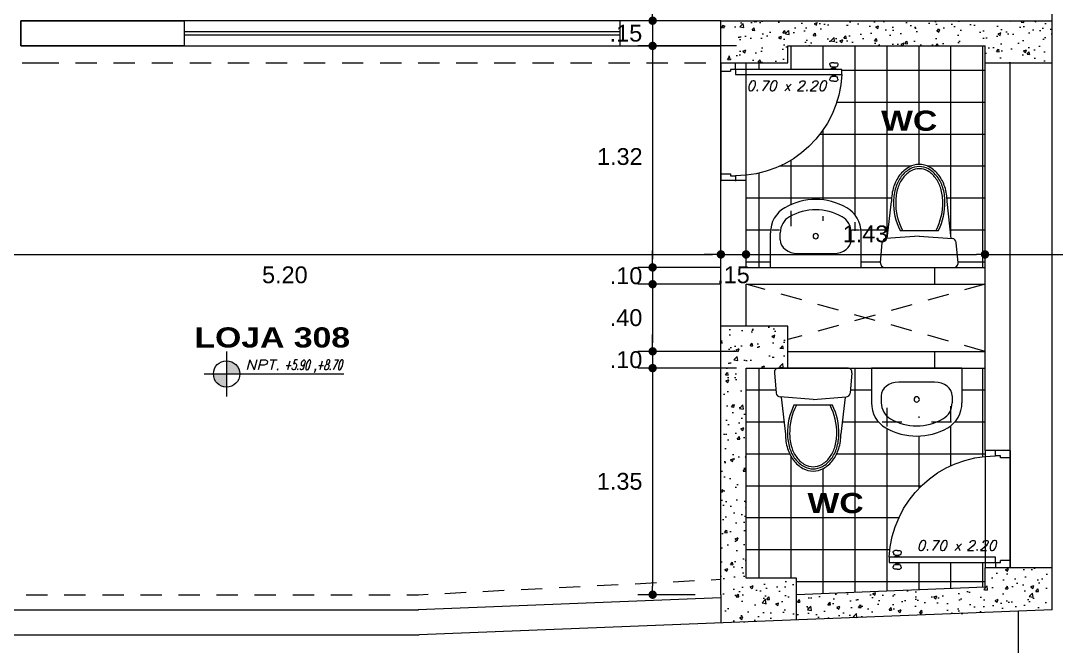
# Model space of a CAD drawing. Header units: millimetres. Extents: x 2178 to 2304, y 1220 to 1359.
# Drawn here: x 2207.2 to 2213.38, y 1232.32 to 1236.05 of the extents above; entities that cross this region are included whole.
import ezdxf
from ezdxf.enums import TextEntityAlignment as Align

# ---------------------------------------------------------------- set-up
doc = ezdxf.new("R2010")
doc.units = ezdxf.units.MM
doc.linetypes.add('CENTER', pattern=[50.800000000000004, 31.75, -6.35, 6.35, -6.35])
doc.linetypes.add('HIDDEN', pattern=[9.524999999999999, 6.35, -3.175])
doc.layers.get('0').update_dxf_attribs({"lineweight": 0})
for name, color, linetype, lineweight in [('carpinteria', 12, 'Continuous', 5), ('COTAS', 40, 'Continuous', 20), ('Ejes22', 50, 'CENTER', 9), ('Mobiliario', 52, 'Continuous', 5), ('pisos....', 8, 'Continuous', 5), ('PLUMA 1', 46, 'Continuous', 13), ('PLUMA 7', 10, 'Continuous', 0), ('PLUMA4', 160, 'Continuous', 40), ('PROY', 13, 'HIDDEN', 13), ('TEXTO', 5, 'Continuous', 18), ('TEXTOS', 42, 'Continuous', 13)]:
    doc.layers.add(name, color=color, linetype=linetype, lineweight=lineweight)
doc.styles.add('ARIAL', font='arial.ttf')
doc.styles.add('ARIAL-N', font='arialbd.ttf')
doc.styles.add('SIMPLEX', font='simplex.shx', dxfattribs={"width": 1.2, "oblique": 15})
doc.dimstyles.new('RPM 50', dxfattribs={"dimtxt": 0.1, "dimasz": 0.05, "dimexe": 0.08849999999999973, "dimexo": 0.1535, "dimgap": 0.07099999999999997, "dimtad": 2, "dimtih": 1, "dimtoh": 1, "dimzin": 4, "dimdsep": 46, "dimtxsty": 'ARIAL', "dimblk": 'DOT', "dimcen": 0.4, "dimdle": 0.25, "dimclrd": 8, "dimclre": 8, "dimclrt": 9, "dimadec": 0, "dimazin": 0, "dimtfac": 1, "dimtix": 1, "dimtmove": 0, "dimatfit": 3, "dimldrblk": 'DOT', "dimfxl": 0, "dimlwd": 0, "dimlwe": 0, "dimarcsym": 0})
pattern_1 = [(49.99999999999999, (1020.219781144359, -525.2275111259783), (0.182184668996004, -0.01593908553890309), [0.01905, -0.20955]), (355, (1020.219781144359, -525.2275111259783), (-0.03524342142496934, 0.1910568452390352), [0.01524, -0.16764058417]), (100.4514447, (1020.234963151359, -525.2288393794784), (0.1469412470903533, 0.1751177519121951), [0.01619000879999999, -0.1780902445999999]), (46.18420000000001, (1020.219781144359, -525.1767111259783), (0.2710790408921299, -0.04204232793272715), [0.028575, -0.314325]), (96.63555760999992, (1020.242371044359, -525.1802146259784), (0.237404134051503, 0.2474261245977215), [0.02428502314, -0.26713560816]), (351.1841511700001, (1020.219781144359, -525.1767111259783), (0.237404134064977, 0.2474261245855326), [0.02285996707, -0.25145973192]), (21, (1020.245181144359, -525.1894111259783), (0.1516143912691325, -0.1022651981870876), [0.01905, -0.20955]), (326.0000000000001, (1020.245181144359, -525.1894111259783), (0.06180202834764707, 0.1841879661223193), [0.01524, -0.16764]), (71.45144499999999, (1020.257815676959, -525.1979332258782), (0.2134164192787162, 0.08192276888590524), [0.0161900088, -0.1780899376]), (37.50000000000001, (1020.219781144359, -525.2275111259783), (0.003088603250591816, 0.0845550388731531), [0, -0.165608, 0, -0.17018, 0, -0.168275]), (7.499999999999999, (1020.219781144359, -525.2275111259783), (0.06681966251030574, 0.1001805748181195), [0, -0.09702799999999999, 0, -0.161798, 0, -0.06413500000000001]), (327.5, (1020.163139144359, -525.2275111259783), (0.1355905951668714, -0.005728743992673458), [0, -0.0635, 0, -0.19812, 0, -0.26289]), (317.5, (1020.137739144359, -525.2275111259783), (0.148129181386018, 0.02542649103333302), [0, -0.08255, 0, -0.131572, 0, -0.18669])]
pattern_2 = [(0, (1020.219781144359, -525.2275111259783), (0, 0.1905), []), (90, (1020.219781144359, -525.2275111259783), (-0.1905, 1.166437552015814e-17), [])]

# ---------------------------------------------------------------- blocks, each defined once
blk = doc.blocks.new('puerta de 0.80')
for p, q in [((0, 0.7578726278069325), (0, 0.8078726278070008)), ((0, 0.05787262780700075), (0, 0.8078726278070008)), ((0.1000000000000227, 0.770372627806978), (0.1000000000000227, 0.8078726278070008)), ((0, 0.7578726278069325), (0.06500000000005457, 0.7578726278069325)), ((0.06500000000005457, 0.7578726278069325), (0.06500000000005457, 0.770372627806978)), ((0.06500000000005457, 0.770372627806978), (0.1000000000000227, 0.770372627806978)), ((0.1000000000000227, 0.08037262780703713), (0.8250000000000455, 0.08037262780703713)), ((0.1000000000000227, 0.04537262780695528), (0.1000000000000227, 0.08037262780703713)), ((0.743372223558481, 0.1131570363396577), (0.7462233707656196, 0.1025164101029077)), ((0.7699992280930701, 0.1257452267906274), (0.753031481821381, 0.1257452267906274)), ((0.7820575276252839, 0.09510460055400927), (0.7558826290285197, 0.09510460055400927)), ((0.7558826290285197, 0.09510460055400927), (0.7579409285608563, 0.09510460055400927)), ((0.7820575276252839, 0.08545825626470105), (0.7558826290285197, 0.08545825626470105)), ((0.762940928560738, 0.09010460055401381), (0.762940928560738, 0.08545825626470105)), ((0.7699992280930701, 0.1257452267906274), (0.7869669743646455, 0.1257452267906274)), ((0.7770575276252885, 0.09010460055401381), (0.7770575276252885, 0.08545825626470105)), ((0.7841158271576205, 0.09510460055400927), (0.7820575276252839, 0.09510460055400927)), ((0.7966262326275455, 0.1131570363396577), (0.7937750854204069, 0.1025164101029077)), ((0.8250000000000455, 0.08037262780703713), (0.8250000000000455, 0.04537262780695528)), ((0, 0.007872627806932542), (0, 0.05787262780700075)), ((0, 0.05787262780700075), (0.06500000000005457, 0.05787262780700075)), ((0.06500000000005457, 0.04537262780695528), (0.06500000000005457, 0.05787262780700075)), ((0.1000000000000227, 0.04537262780695528), (0.06500000000005457, 0.04537262780695528)), ((0.8250000000000455, 0.04537262780695528), (0.1000000000000227, 0.04537262780695528)), ((0.1000000000000227, 0.04537262780695528), (0.1000000000000227, 0.007872627806932542)), ((0.743372223558481, 0.01258821927433473), (0.7462233707656196, 0.02322884551108473)), ((0.7699992280930701, 2.882325134123676e-08), (0.753031481821381, 2.882325134123676e-08)), ((0.7820575276252839, 0.04028699934929136), (0.7558826290285197, 0.04028699934929136)), ((0.7820575276252839, 0.03064065505998315), (0.7558826290285197, 0.03064065505998315)), ((0.7558826290285197, 0.03064065505998315), (0.7579409285608563, 0.03064065505998315)), ((0.762940928560738, 0.0356406550599786), (0.762940928560738, 0.04028699934929136)), ((0.7699992280930701, 2.882325134123676e-08), (0.7869669743646455, 2.882325134123676e-08)), ((0.8250000000000455, 0.04537262780695528), (0.7720000000000482, 0.04537262780695528)), ((0.7770575276252885, 0.0356406550599786), (0.7770575276252885, 0.04028699934929136)), ((0.7841158271576205, 0.03064065505998315), (0.7820575276252839, 0.03064065505998315)), ((0.7966262326275455, 0.01258821927433473), (0.7937750854204069, 0.02322884551108473))]:
    blk.add_line(p, q)
at = {"linetype": 'Continuous', "lineweight": 0}
for p, q in [((0.7558826290285197, 0.08545825626470105), (0.7419099796773025, 0.08037262780692345)), ((0.7820575276252839, 0.08545825626470105), (0.796030176976501, 0.08037262780692345)), ((0.7558826290285197, 0.04028699934929136), (0.7419099796773025, 0.04537262780695528)), ((0.7820575276252839, 0.04028699934929136), (0.796030176976501, 0.04537262780695528))]:
    blk.add_line(p, q, dxfattribs=at)
for centre, radius, start, end in [((0.1000000000000227, 0.04537262780695528), 0.725, 2.767078666097358, 90), ((0.753031481821381, 0.1157452267906365), 0.01, 90, 195.0000000000087), ((0.7558826290285197, 0.1051046005540002), 0.01, 195.0000000001698, 270), ((0.7579409285607426, 0.09010460055401381), 0.005, 0, 90), ((0.7820575276252839, 0.09010460055401381), 0.005, 90, 180), ((0.7841158271575068, 0.1051046005540002), 0.01, 270, 344.9999999998302), ((0.7869669743646455, 0.1157452267906365), 0.01, 344.9999999999912, 90), ((0.753031481821381, 0.01000002882324225), 0.01, 164.9999999999913, 270), ((0.7558826290285197, 0.02064065505999224), 0.01, 90, 164.9999999998302), ((0.7579409285607426, 0.0356406550599786), 0.005, 270, 0), ((0.7820575276252839, 0.0356406550599786), 0.005, 180, 270), ((0.7841158271575068, 0.02064065505999224), 0.01, 15.00000000016984, 90), ((0.7869669743646455, 0.01000002882324225), 0.01, 270, 15.00000000000872)]:
    blk.add_arc(centre, radius, start, end)
blk = doc.blocks.new('P')
at = {"style": 'SIMPLEX', "oblique": 15}
blk.add_text('x', height=0.06, dxfattribs=at).set_placement((-0.01697368369676155, 0.0255492955629677))
blk.add_attdef('L', text='', height=0.06, dxfattribs=at).set_placement((-0.057659880294743, 0.02554929556297481), align=Align.RIGHT)
blk.add_attdef('H', (0.05806964743619147, 0.02554929556297481), '', height=0.06, dxfattribs=at)
blk = doc.blocks.new('LAVATORIO')
at = {"layer": 'PLUMA 1', "linetype": 'Continuous', "lineweight": 20}
for p, q in [((-0.2999934783219942, 0.2071363636785648), (-0.2999934783219942, -0.02195454545901754)), ((-0.2999934783219942, 0.2071363636785648), (0.2999934783219942, 0.2071363636785648)), ((0.2999934783219942, 0.2071363636785648), (0.2999934783219942, -0.02195454545901754)), ((-0.1188260869807323, 0.1148181818415779), (0.1188260869807323, 0.1148181818415779)), ((-0.234782608743501, 0.02386363636850319), (-0.234782608743501, -0.02195454545901754)), ((0.234782608743501, 0.02386363636850319), (0.234782608743501, -0.02195454545901754))]:
    blk.add_line(p, q, dxfattribs=at)
blk.add_circle((0, 0), 0.01750000000356522, dxfattribs=at)
at = {"layer": 'PLUMA 1', "linetype": 'Continuous', "lineweight": 20, "extrusion": (0, 0, -1)}
for centre, major_axis, ratio, start_param, end_param in [((-0.1188260869807323, 0.02386363636850319), (0.1159565217627687, 2.11200665065676e-14), 0.7846746081733931, 3.141592653590338, 4.712388980384833), ((0.1188260869807323, 0.02386363636850319), (-0.1159565217627687, 9.952126509930016e-14), 0.7846746081733929, 1.570796326794223, 3.1415926535887), ((-0.1188521754517069, -0.02195454545901754), (2.795176774598603e-13, 0.1893818215381344), 0.9565217391304283, 3.638567482427635, 4.712388980383277), ((-0.1188521754517069, -0.02195454545901754), (-1.25662522260505e-12, 0.1212000033427651), 0.9565217391302343, 3.638567482442401, 4.712388980394607), ((0.1188521754517069, -0.02195454545901754), (1.256475748923904e-12, 0.1212000033427651), 0.9565217391302343, 1.57079632678498, 2.644617824737187), ((0.1188521754517069, -0.02195454545901754), (-2.791350386132135e-13, 0.1893818215381344), 0.9565217391304283, 1.570796326796306, 2.64461782475195), ((0, 0.2071363636785648), (-2.207522384136759e-16, 0.3818181859691521), 0.9565217391303741, 2.64461781258921, 3.638567494590378), ((0, 0.2071363636785648), (1.873049312265182e-16, 0.4500000041648561), 0.9565217391303545, 2.644617814432515, 3.638567492747071)]:
    blk.add_ellipse(centre, major_axis=major_axis, ratio=ratio, start_param=start_param, end_param=end_param, dxfattribs=at)
blk = doc.blocks.new('A$C17BD6781')
at = {"layer": 'Mobiliario', "linetype": 'Continuous'}
for p, q in [((0.0470258381902795, 0.2024778968581415), (0.07702583819028064, 0.4624778968581325)), ((0.4970258381902681, 0.2024778968581415), (0.467025838190267, 0.4624778968581325)), ((0.2720258381902738, 0.2200000207519395), (0.04046188830088226, 0.2019667219995256)), ((0.1371245447934086, 0.2600000207519599), (0.406927131587139, 0.2600000207519599)), ((0.2720258381902738, 0.2200000207519395), (0.5035897880796654, 0.2019667219995256)), ((2.658856601556181e-08, 0.03271609313324575), (0.01291432294007677, 0.1747733529997788)), ((0.5440516497919816, 0.03271609313324575), (0.5311373534404709, 0.1747733529997788)), ((0.0298768227825974, 2.075196903206233e-08), (0.5141748535979502, 2.075196903206233e-08))]:
    blk.add_line(p, q, dxfattribs=at)
for points in [[(0.467025838190267, 0.4624778968581325, 0.07568148098942781), (0.4514763274974598, 0.564619449634364, 0.08594715031423093), (0.409911660521658, 0.6457161817953931, 0.1060218382171382), (0.3436150782673906, 0.7032144903049868, 0.1264657149685374), (0.2720258381902738, 0.7216159645624032, 0.1264657149685252), (0.2004365981131571, 0.7032144903049868, 0.1060218382171112), (0.1341400158588897, 0.6457161817953931, 0.08594715031425326), (0.09257534888308783, 0.564619449634364, 0.07568148098944026), (0.07702583819028064, 0.4624778968581325, 0.07568148098943636)], [(0.4520258381902806, 0.4624778968581325, 0.0756814809893859), (0.4371558434836231, 0.5601558482174767, 0.08594715031428633), (0.3979260275471859, 0.6366970575473658, 0.1060218382171535), (0.3363817185640983, 0.6900737708649274, 0.1264657149685132), (0.2720258381902738, 0.7066159645624168, 0.1264657149686313), (0.2076699578163925, 0.6900737708648705, 0.1060218382170392), (0.1461256488333618, 0.6366970575473658, 0.08594715031415015), (0.1068958328969813, 0.5601558482175903, 0.07568148098951734), (0.092025838190267, 0.4624778968581325, 0.07568148098951734)], [(0.4370258381902659, 0.4624778968581325, 0.07568148098938046), (0.422835359469758, 0.5556922468005894, 0.08594715031429338), (0.3859403945727138, 0.6276779332993385, 0.1060218382171472), (0.3291483588608344, 0.6769330514248111, 0.1264657149685263), (0.2720258381902738, 0.6916159645624305, 0.1264657149686292), (0.2149033175196564, 0.6769330514248111, 0.1060218382170225), (0.1581112818078338, 0.6276779332993385, 0.08594715031417827), (0.1212163169108464, 0.5556922468007031, 0.07568148098950629), (0.1070258381902818, 0.4624778968581325, 0.07568148098950629)]]:
    blk.add_lwpolyline(points, format="xyb", dxfattribs=at)
for centre, radius, start, end in [((0.5137349313203856, 0.4501454030077241), 0.4218893808016409, 178.3249151335759, 206.7885795011672), ((0.5137349313203856, 0.4501454030077241), 0.4068893808016409, 178.3249151335759, 207.8601275501853), ((0.03031674506016202, 0.4501454030077241), 0.4068893808016409, 332.1398724498131, 1.675084866424104), ((0.03031674506016202, 0.4501454030077241), 0.4218893808016409, 333.2114204988328, 1.675084866424104), ((0.04279111913410816, 0.1720572806184748), 0.03, 94.45298473469602, 174.8055710922652), ((0.5012605572464395, 0.1720572806184748), 0.03, 5.194428907734862, 85.54701526530398), ((0.0298768227825974, 0.03000002075194175), 0.03, 174.8055710922652, 270), ((0.5141748535979502, 0.03000002075194175), 0.03, 270, 5.194428907734862)]:
    blk.add_arc(centre, radius, start, end, dxfattribs=at)
blk = doc.blocks.new('_DOT')
at = {"color": 0, "linetype": 'ByBlock'}
blk.add_line((-0.5, 0), (-1, 0), dxfattribs=at)
at = {"color": 0, "linetype": 'ByBlock', "const_width": 0.5}
blk.add_lwpolyline([(-0.25, 0, 1), (0.25, 0, 1)], format="xyb", close=True, dxfattribs=at)
blk = doc.blocks.new('*D547')
at = {"color": 8, "lineweight": 0}
for p, q in [((2206.177998678862, 1231.438674000262), (2206.177998678862, 1230.850174000262)), ((2211.377998678862, 1231.438674000262), (2211.377998678862, 1230.850174000262)), ((2206.227998678863, 1230.938674000262), (2211.327998678862, 1230.938674000262))]:
    blk.add_line(p, q, dxfattribs=at)
at = {"layer": 'Defpoints', "color": 0}
for p in [(2206.177998678862, 1232.607473985768), (2211.377998678862, 1232.610220628029), (2211.377998678862, 1230.938674000262)]:
    blk.add_point(p, dxfattribs=at)
at = {"color": 8, "lineweight": 0, "xscale": 0.05, "yscale": 0.05, "zscale": 0.05, "rotation": 180}
blk.add_blockref('_DOT', (2206.177998678862, 1230.938674000262), dxfattribs=at)
at = {"color": 8, "lineweight": 0, "xscale": 0.05, "yscale": 0.05, "zscale": 0.05}
blk.add_blockref('_DOT', (2211.377998678862, 1230.938674000262), dxfattribs=at)
at = {"color": 9, "insert": (2208.777998678862, 1230.816616701489), "char_height": 0.1, "attachment_point": 5, "style": 'ARIAL'}
blk.add_mtext('5.20', dxfattribs=at)
blk = doc.blocks.new('*D548')
at = {"color": 8, "lineweight": 0}
for p, q in [((2211.377998678862, 1231.438674000262), (2211.377998678862, 1230.850174000262)), ((2211.527998678863, 1231.438674000262), (2211.527998678863, 1230.850174000262)), ((2211.327998678862, 1230.938674000262), (2211.277998678862, 1230.938674000262)), ((2211.377998678862, 1230.938674000262), (2211.527998678863, 1230.938674000262)), ((2211.577998678863, 1230.938674000262), (2211.627998678863, 1230.938674000262))]:
    blk.add_line(p, q, dxfattribs=at)
at = {"layer": 'Defpoints', "color": 0}
for p in [(2211.527998678863, 1232.727959714548), (2211.377998678862, 1232.610220628029), (2211.527998678863, 1230.938674000262)]:
    blk.add_point(p, dxfattribs=at)
at = {"color": 8, "lineweight": 0, "xscale": 0.05, "yscale": 0.05, "zscale": 0.05}
blk.add_blockref('_DOT', (2211.377998678862, 1230.938674000262), dxfattribs=at)
at = {"color": 8, "lineweight": 0, "xscale": 0.05, "yscale": 0.05, "zscale": 0.05, "rotation": 180}
blk.add_blockref('_DOT', (2211.527998678863, 1230.938674000262), dxfattribs=at)
at = {"color": 9, "insert": (2211.452998678863, 1230.816616701489), "char_height": 0.1, "attachment_point": 5, "style": 'ARIAL'}
blk.add_mtext('.15', dxfattribs=at)
blk = doc.blocks.new('*D549')
at = {"color": 8, "lineweight": 0}
for p, q in [((2211.527998678863, 1231.438674000262), (2211.527998678863, 1230.850174000262)), ((2212.952998678863, 1231.438674000262), (2212.952998678863, 1230.850174000262)), ((2211.577998678863, 1230.938674000262), (2212.902998678862, 1230.938674000262))]:
    blk.add_line(p, q, dxfattribs=at)
at = {"layer": 'Defpoints', "color": 0}
for p in [(2212.952998678863, 1232.788475587563), (2211.527998678863, 1232.727959714548), (2212.952998678863, 1230.938674000262)]:
    blk.add_point(p, dxfattribs=at)
at = {"color": 8, "lineweight": 0, "xscale": 0.05, "yscale": 0.05, "zscale": 0.05, "rotation": 180}
blk.add_blockref('_DOT', (2211.527998678863, 1230.938674000262), dxfattribs=at)
at = {"color": 8, "lineweight": 0, "xscale": 0.05, "yscale": 0.05, "zscale": 0.05}
blk.add_blockref('_DOT', (2212.952998678863, 1230.938674000262), dxfattribs=at)
at = {"color": 9, "insert": (2212.240498678862, 1230.816582595078), "char_height": 0.1, "attachment_point": 5, "style": 'ARIAL'}
blk.add_mtext('1.43', dxfattribs=at)
blk = doc.blocks.new('*D550')
at = {"color": 8, "lineweight": 0}
for p, q in [((2212.952998678863, 1231.438674000262), (2212.952998678863, 1230.850174000262)), ((2213.352998678862, 1231.438674000262), (2213.352998678862, 1230.850174000262)), ((2213.002998678863, 1230.938674000262), (2213.302998678862, 1230.938674000262))]:
    blk.add_line(p, q, dxfattribs=at)
at = {"layer": 'Defpoints', "color": 0}
for p in [(2212.952998678863, 1232.788475587563), (2213.352998678862, 1232.788475587563), (2213.352998678862, 1230.938674000262)]:
    blk.add_point(p, dxfattribs=at)
at = {"color": 8, "lineweight": 0, "xscale": 0.05, "yscale": 0.05, "zscale": 0.05, "rotation": 180}
blk.add_blockref('_DOT', (2212.952998678863, 1230.938674000262), dxfattribs=at)
at = {"color": 8, "lineweight": 0, "xscale": 0.05, "yscale": 0.05, "zscale": 0.05}
blk.add_blockref('_DOT', (2213.352998678862, 1230.938674000262), dxfattribs=at)
at = {"color": 9, "insert": (2213.152998678862, 1230.816616701489), "char_height": 0.1, "attachment_point": 5, "style": 'ARIAL'}
blk.add_mtext('.40', dxfattribs=at)
blk = doc.blocks.new('*D551')
at = {"color": 8, "lineweight": 0}
for p, q in [((2213.402998678862, 1231.438674000262), (2213.402998678862, 1230.850174000262)), ((2213.802998678862, 1231.438674000262), (2213.802998678862, 1230.850174000262)), ((2213.452998678862, 1230.938674000262), (2213.752998678861, 1230.938674000262))]:
    blk.add_line(p, q, dxfattribs=at)
at = {"layer": 'Defpoints', "color": 0}
for p in [(2213.402998678862, 1232.788475587563), (2213.802998678862, 1232.788475587563), (2213.802998678862, 1230.938674000262)]:
    blk.add_point(p, dxfattribs=at)
at = {"color": 8, "lineweight": 0, "xscale": 0.05, "yscale": 0.05, "zscale": 0.05, "rotation": 180}
blk.add_blockref('_DOT', (2213.402998678862, 1230.938674000262), dxfattribs=at)
at = {"color": 8, "lineweight": 0, "xscale": 0.05, "yscale": 0.05, "zscale": 0.05}
blk.add_blockref('_DOT', (2213.802998678862, 1230.938674000262), dxfattribs=at)
at = {"color": 9, "insert": (2213.602998678862, 1230.816616701489), "char_height": 0.1, "attachment_point": 5, "style": 'ARIAL'}
blk.add_mtext('.40', dxfattribs=at)
blk = doc.blocks.new('*D643')
at = {"color": 8, "lineweight": 0}
for p, q in [((2206.177998678862, 1234.656174000262), (2206.177998678862, 1234.744674000262)), ((2211.377998678862, 1234.656174000262), (2211.377998678862, 1234.744674000262)), ((2206.227998678863, 1234.656174000262), (2211.327998678862, 1234.656174000262))]:
    blk.add_line(p, q, dxfattribs=at)
at = {"layer": 'Defpoints', "color": 0}
for p in [(2206.177998678862, 1234.656174000262), (2211.377998678862, 1234.656174000262), (2211.377998678862, 1234.656174000262)]:
    blk.add_point(p, dxfattribs=at)
at = {"color": 8, "lineweight": 0, "xscale": 0.05, "yscale": 0.05, "zscale": 0.05, "rotation": 180}
blk.add_blockref('_DOT', (2206.177998678862, 1234.656174000262), dxfattribs=at)
at = {"color": 8, "lineweight": 0, "xscale": 0.05, "yscale": 0.05, "zscale": 0.05}
blk.add_blockref('_DOT', (2211.377998678862, 1234.656174000262), dxfattribs=at)
at = {"color": 9, "insert": (2208.777998678862, 1234.53411670149), "char_height": 0.1, "attachment_point": 5, "style": 'ARIAL'}
blk.add_mtext('5.20', dxfattribs=at)
blk = doc.blocks.new('*D644')
at = {"color": 8, "lineweight": 0}
for p, q in [((2211.377998678862, 1234.656174000262), (2211.377998678862, 1234.744674000262)), ((2211.527998678863, 1234.656174000262), (2211.527998678863, 1234.744674000262)), ((2211.327998678862, 1234.656174000262), (2211.277998678862, 1234.656174000262)), ((2211.377998678862, 1234.656174000262), (2211.527998678863, 1234.656174000262)), ((2211.577998678863, 1234.656174000262), (2211.627998678863, 1234.656174000262))]:
    blk.add_line(p, q, dxfattribs=at)
at = {"layer": 'Defpoints', "color": 0}
for p in [(2211.377998678862, 1234.656174000262), (2211.527998678863, 1234.656174000262), (2211.527998678863, 1234.578674000262)]:
    blk.add_point(p, dxfattribs=at)
at = {"color": 8, "lineweight": 0, "xscale": 0.05, "yscale": 0.05, "zscale": 0.05}
blk.add_blockref('_DOT', (2211.377998678862, 1234.656174000262), dxfattribs=at)
at = {"color": 8, "lineweight": 0, "xscale": 0.05, "yscale": 0.05, "zscale": 0.05, "rotation": 180}
blk.add_blockref('_DOT', (2211.527998678863, 1234.656174000262), dxfattribs=at)
at = {"color": 9, "insert": (2211.452998678863, 1234.53411670149), "char_height": 0.1, "attachment_point": 5, "style": 'ARIAL'}
blk.add_mtext('.15', dxfattribs=at)
blk = doc.blocks.new('*D645')
at = {"color": 8, "lineweight": 0}
for p, q in [((2211.527998678863, 1234.656174000262), (2211.527998678863, 1234.744674000262)), ((2212.952998678863, 1234.656174000262), (2212.952998678863, 1234.744674000262)), ((2211.577998678863, 1234.656174000262), (2212.902998678862, 1234.656174000262))]:
    blk.add_line(p, q, dxfattribs=at)
at = {"layer": 'Defpoints', "color": 0}
for p in [(2212.952998678863, 1234.656174000262), (2211.527998678863, 1234.578674000262), (2212.952998678863, 1234.578674000262)]:
    blk.add_point(p, dxfattribs=at)
at = {"color": 8, "lineweight": 0, "xscale": 0.05, "yscale": 0.05, "zscale": 0.05, "rotation": 180}
blk.add_blockref('_DOT', (2211.527998678863, 1234.656174000262), dxfattribs=at)
at = {"color": 8, "lineweight": 0, "xscale": 0.05, "yscale": 0.05, "zscale": 0.05}
blk.add_blockref('_DOT', (2212.952998678863, 1234.656174000262), dxfattribs=at)
at = {"color": 9, "insert": (2212.240498678862, 1234.778265405446), "char_height": 0.1, "attachment_point": 5, "style": 'ARIAL'}
blk.add_mtext('1.43', dxfattribs=at)
blk = doc.blocks.new('*D646')
at = {"color": 8, "lineweight": 0}
for p, q in [((2212.952998678863, 1234.656174000262), (2212.952998678863, 1234.744674000262)), ((2218.527998678862, 1234.656174000262), (2218.527998678862, 1234.744674000262)), ((2213.002998678863, 1234.656174000262), (2218.477998678862, 1234.656174000262))]:
    blk.add_line(p, q, dxfattribs=at)
at = {"layer": 'Defpoints', "color": 0}
for p in [(2218.527998678862, 1234.656174000262), (2212.952998678863, 1234.578674000262), (2218.527998678862, 1234.578674000262)]:
    blk.add_point(p, dxfattribs=at)
at = {"color": 8, "lineweight": 0, "xscale": 0.05, "yscale": 0.05, "zscale": 0.05, "rotation": 180}
blk.add_blockref('_DOT', (2212.952998678863, 1234.656174000262), dxfattribs=at)
at = {"color": 8, "lineweight": 0, "xscale": 0.05, "yscale": 0.05, "zscale": 0.05}
blk.add_blockref('_DOT', (2218.527998678862, 1234.656174000262), dxfattribs=at)
at = {"color": 9, "insert": (2215.740498678862, 1234.778231299034), "char_height": 0.1, "attachment_point": 5, "style": 'ARIAL'}
blk.add_mtext('5.58', dxfattribs=at)
blk = doc.blocks.new('*D648')
at = {"color": 8, "lineweight": 0}
for p, q in [((2210.970999178634, 1236.098674000261), (2210.970999178634, 1236.148674000261)), ((2211.224498678863, 1236.048674000261), (2210.882499178634, 1236.048674000261)), ((2210.970999178634, 1236.048674000261), (2210.970999178634, 1235.898674000261)), ((2211.470999178634, 1235.898674000261), (2210.882499178634, 1235.898674000261)), ((2210.970999178634, 1235.848674000261), (2210.970999178634, 1235.798674000261))]:
    blk.add_line(p, q, dxfattribs=at)
at = {"layer": 'Defpoints', "color": 0}
for p in [(2211.377998678863, 1236.048674000261), (2210.970999178634, 1235.898674000261), (2211.777998678864, 1235.898674000261)]:
    blk.add_point(p, dxfattribs=at)
at = {"color": 8, "lineweight": 0, "xscale": 0.05, "yscale": 0.05, "zscale": 0.05}
for p, rotation in [((2210.970999178634, 1236.048674000261), 270), ((2210.970999178634, 1235.898674000261), 90)]:
    blk.add_blockref('_DOT', p, dxfattribs=dict(at, rotation=rotation))
at = {"color": 9, "insert": (2210.812038742072, 1235.97367400026), "char_height": 0.1, "attachment_point": 5, "style": 'ARIAL'}
blk.add_mtext('.15', dxfattribs=at)
blk = doc.blocks.new('*D649')
at = {"color": 8, "lineweight": 0}
for p, q in [((2211.470999178634, 1235.898674000261), (2210.882499178634, 1235.898674000261)), ((2210.970999178634, 1235.848674000261), (2210.970999178634, 1234.628674000262)), ((2211.374498678864, 1234.578674000262), (2210.882499178634, 1234.578674000262))]:
    blk.add_line(p, q, dxfattribs=at)
at = {"layer": 'Defpoints', "color": 0}
for p in [(2211.777998678864, 1235.898674000261), (2210.970999178634, 1234.578674000262), (2211.527998678864, 1234.578674000262)]:
    blk.add_point(p, dxfattribs=at)
at = {"color": 8, "lineweight": 0, "xscale": 0.05, "yscale": 0.05, "zscale": 0.05}
for p, rotation in [((2210.970999178634, 1235.898674000261), 90), ((2210.970999178634, 1234.578674000262), 270)]:
    blk.add_blockref('_DOT', p, dxfattribs=dict(at, rotation=rotation))
at = {"color": 9, "insert": (2210.775340242754, 1235.238674000261), "char_height": 0.1, "attachment_point": 5, "style": 'ARIAL'}
blk.add_mtext('1.32', dxfattribs=at)
blk = doc.blocks.new('*D650')
at = {"color": 8, "lineweight": 0}
for p, q in [((2210.970999178634, 1234.628674000262), (2210.970999178634, 1234.678674000262)), ((2211.374498678864, 1234.578674000262), (2210.882499178634, 1234.578674000262)), ((2210.970999178634, 1234.578674000262), (2210.970999178634, 1234.478674000262)), ((2211.374498678864, 1234.478674000262), (2210.882499178634, 1234.478674000262)), ((2210.970999178634, 1234.428674000262), (2210.970999178634, 1234.378674000262))]:
    blk.add_line(p, q, dxfattribs=at)
at = {"layer": 'Defpoints', "color": 0}
for p in [(2211.527998678864, 1234.578674000262), (2210.970999178634, 1234.478674000262), (2211.527998678864, 1234.478674000262)]:
    blk.add_point(p, dxfattribs=at)
at = {"color": 8, "lineweight": 0, "xscale": 0.05, "yscale": 0.05, "zscale": 0.05}
for p, rotation in [((2210.970999178634, 1234.578674000262), 270), ((2210.970999178634, 1234.478674000262), 90)]:
    blk.add_blockref('_DOT', p, dxfattribs=dict(at, rotation=rotation))
at = {"color": 9, "insert": (2210.812584444664, 1234.528674000261), "char_height": 0.1, "attachment_point": 5, "style": 'ARIAL'}
blk.add_mtext('.10', dxfattribs=at)
blk = doc.blocks.new('*D651')
at = {"color": 8, "lineweight": 0}
for p, q in [((2211.374498678864, 1234.478674000262), (2210.882499178634, 1234.478674000262)), ((2210.970999178634, 1234.428674000262), (2210.970999178634, 1234.128674000262)), ((2211.470999178634, 1234.078674000262), (2210.882499178634, 1234.078674000262))]:
    blk.add_line(p, q, dxfattribs=at)
at = {"layer": 'Defpoints', "color": 0}
for p in [(2211.527998678864, 1234.478674000262), (2210.970999178634, 1234.078674000262), (2211.777998678864, 1234.078674000262)]:
    blk.add_point(p, dxfattribs=at)
at = {"color": 8, "lineweight": 0, "xscale": 0.05, "yscale": 0.05, "zscale": 0.05}
for p, rotation in [((2210.970999178634, 1234.478674000262), 90), ((2210.970999178634, 1234.078674000262), 270)]:
    blk.add_blockref('_DOT', p, dxfattribs=dict(at, rotation=rotation))
at = {"color": 9, "insert": (2210.812584444664, 1234.278674000261), "char_height": 0.1, "attachment_point": 5, "style": 'ARIAL'}
blk.add_mtext('.40', dxfattribs=at)
blk = doc.blocks.new('*D652')
at = {"color": 8, "lineweight": 0}
for p, q in [((2210.970999178634, 1234.128674000262), (2210.970999178634, 1234.178674000262)), ((2211.470999178634, 1234.078674000262), (2210.882499178634, 1234.078674000262)), ((2210.970999178634, 1234.078674000262), (2210.970999178634, 1233.978674000262)), ((2211.470999178634, 1233.978674000262), (2210.882499178634, 1233.978674000262)), ((2210.970999178634, 1233.928674000262), (2210.970999178634, 1233.878674000262))]:
    blk.add_line(p, q, dxfattribs=at)
at = {"layer": 'Defpoints', "color": 0}
for p in [(2211.777998678864, 1234.078674000262), (2210.970999178634, 1233.978674000262), (2211.777998678864, 1233.978674000262)]:
    blk.add_point(p, dxfattribs=at)
at = {"color": 8, "lineweight": 0, "xscale": 0.05, "yscale": 0.05, "zscale": 0.05}
for p, rotation in [((2210.970999178634, 1234.078674000262), 270), ((2210.970999178634, 1233.978674000262), 90)]:
    blk.add_blockref('_DOT', p, dxfattribs=dict(at, rotation=rotation))
at = {"color": 9, "insert": (2210.812584444664, 1234.028674000261), "char_height": 0.1, "attachment_point": 5, "style": 'ARIAL'}
blk.add_mtext('.10', dxfattribs=at)
blk = doc.blocks.new('*D653')
at = {"color": 8, "lineweight": 0}
for p, q in [((2211.470999178634, 1233.978674000262), (2210.882499178634, 1233.978674000262)), ((2210.970999178634, 1233.928674000262), (2210.970999178634, 1232.678674000262)), ((2211.224498678863, 1232.628674000262), (2210.882499178634, 1232.628674000262))]:
    blk.add_line(p, q, dxfattribs=at)
at = {"layer": 'Defpoints', "color": 0}
for p in [(2211.777998678864, 1233.978674000262), (2210.970999178634, 1232.628674000262), (2211.377998678863, 1232.628674000262)]:
    blk.add_point(p, dxfattribs=at)
at = {"color": 8, "lineweight": 0, "xscale": 0.05, "yscale": 0.05, "zscale": 0.05}
for p, rotation in [((2210.970999178634, 1233.978674000262), 90), ((2210.970999178634, 1232.628674000262), 270)]:
    blk.add_blockref('_DOT', p, dxfattribs=dict(at, rotation=rotation))
at = {"color": 9, "insert": (2210.774453476042, 1233.303674000261), "char_height": 0.1, "attachment_point": 5, "style": 'ARIAL'}
blk.add_mtext('1.35', dxfattribs=at)
blk = doc.blocks.new('N')
at = {"linetype": 'Continuous'}
h = blk.add_hatch(color=256, dxfattribs=at)
h.paths.add_polyline_path([(0, 0.1000000000000085), (0, 0), (0.1000000000000014, 0, 0.4142135623730981)])
h.paths.add_polyline_path([(-0.1000000000000014, 0, 0.4142135623730981), (0, -0.1000000000000085), (0, 0)])
for points in [[(0, 0.1700000000000017), (0, -0.1700000000000017)], [(-0.1700000000000017, 0), (0.8870854846603891, 0)]]:
    blk.add_lwpolyline(points)
blk.add_circle((0, 0), 0.1)
at = {"color": 64, "style": 'SIMPLEX', "oblique": 15, "width": 1.2}
blk.add_text('NPT.', height=0.075, dxfattribs=at).set_placement((0.1397908554024241, 0.03140925992012455))
at = {"color": 64, "style": 'SIMPLEX', "oblique": 15, "width": 1.062312430358449}
blk.add_attdef('NIV', text='', height=0.075, dxfattribs=at).set_placement((0.434891932751043, 0.03140925992012455), (0.8749927967566862, 0.03140925992012455), align=Align.FIT)

msp = doc.modelspace()

# ---------------------------------------------------------------- hatches: boundary and pattern name
h = msp.add_hatch()
h.set_pattern_fill('AR-CONC', color=256, scale=0.001)
h.set_pattern_definition(pattern_1)
h.paths.add_polyline_path([(2211.377998678862, 1236.04867400026), (2211.377998678862, 1235.79867400026), (2211.777998678863, 1235.79867400026), (2211.777998678863, 1235.89867400026), (2212.952998678863, 1235.89867400026), (2212.952998678863, 1235.79867400026), (2213.352998678863, 1235.79867400026), (2213.352998678863, 1236.04867400026)])
h = msp.add_hatch()
h.set_pattern_fill('AR-CONC', color=256, scale=0.001)
h.set_pattern_definition(pattern_1)
h.paths.add_polyline_path([(2211.527998678863, 1233.978674000262), (2211.777998678863, 1233.978674000262), (2211.777998678863, 1234.228674000262), (2211.377998678862, 1234.228674000262), (2211.377998678862, 1232.628674000262), (2211.377998678862, 1232.46010257169), (2211.827998678863, 1232.477959714548), (2211.827998678863, 1232.727959714548), (2211.527998678863, 1232.727959714548)])
h = msp.add_hatch()
h.set_pattern_fill('AR-CONC', color=256, scale=0.001)
h.set_pattern_definition(pattern_1)
h.paths.add_polyline_path([(2212.952998678863, 1232.788475587563), (2212.952998678863, 1232.672720628029), (2211.827998678863, 1232.628077770886), (2211.827998678863, 1232.477959714548), (2213.352998678862, 1232.538475587563), (2213.352998678862, 1232.788475587563)])
at = {"layer": 'pisos....'}
h = msp.add_hatch(dxfattribs=at)
h.set_pattern_fill('NET', color=256, scale=0.06)
h.set_pattern_definition(pattern_2)
edge = h.paths.add_edge_path()
edge.add_arc((2212.560831102016, 1235.065859605485), 0.1261879470160389, 61.16924531795547, 89.99999999989672, ccw=False)
edge.add_arc((2212.535909327004, 1235.020584647954), 0.1778688588609802, 36.96126387970901, 61.169245317998275, ccw=False)
edge.add_arc((2212.49667258105, 1234.991059207986), 0.2269735820391569, 17.311915715306895, 36.96126387969781, ccw=False)
edge.add_arc((2212.434820105396, 1234.971780194952), 0.2917609966197344, 0, 17.311915715316673, ccw=False)
edge.add_line((2212.726581102016, 1234.971780194952), (2212.752081102016, 1234.750780194952))
edge.add_line((2212.752081102016, 1234.750780194952), (2212.757660459422, 1234.750345696322))
edge.add_arc((2212.755680613213, 1234.724922671148), 0.0255000000000944, 5.1944289075498205, 85.54701526512991, ccw=False)
edge.add_line((2212.781075889979, 1234.727231332672), (2212.792053041877, 1234.606482661786))
edge.add_arc((2212.766657765113, 1234.604174000262), 0.02549999999999673, -90, 5.1944289075498205, ccw=False)
edge.add_line((2212.766657765113, 1234.578674000262), (2212.952998678863, 1234.578674000262))
edge.add_line((2212.952998678863, 1234.578674000262), (2212.952998678863, 1235.79867400026))
edge.add_line((2212.952998678863, 1235.79867400026), (2212.952998678863, 1235.89867400026))
edge.add_line((2212.952998678863, 1235.89867400026), (2211.777998678863, 1235.89867400026))
edge.add_line((2211.777998678863, 1235.89867400026), (2211.777998678863, 1235.79867400026))
edge.add_line((2211.777998678863, 1235.79867400026), (2211.527998678863, 1235.79867400026))
edge.add_line((2211.527998678863, 1235.79867400026), (2211.527998678863, 1235.758972950929))
edge.add_line((2211.527998678863, 1235.758972950929), (2212.02716991108, 1235.758972950929))
edge.add_line((2212.02716991108, 1235.758972950929), (2212.039395979262, 1235.76342287583))
edge.add_line((2212.039395979263, 1235.76342287583), (2212.045571991353, 1235.76342287583))
edge.add_line((2212.045571991353, 1235.76342287583), (2212.045571991353, 1235.767488427083))
edge.add_arc((2212.041198761083, 1235.767612853801), 0.004374999999981809, 358.370265780623, 458.0578173602636)
edge.add_arc((2212.039395979263, 1235.780613427083), 0.008750000000019478, 195.0000000010358, 277.8133290253296, ccw=False)
edge.add_line((2212.030944128282, 1235.778348760438), (2212.028449374476, 1235.787659308395))
edge.add_arc((2212.036901225456, 1235.78992397504), 0.008749999999939013, 90, 195.0000000010358, ccw=False)
edge.add_line((2212.036901225456, 1235.79867397504), (2212.051748003444, 1235.79867397504))
edge.add_line((2212.051748003444, 1235.79867397504), (2212.066594781432, 1235.79867397504))
edge.add_arc((2212.066594781431, 1235.78992397504), 0.008749999999939013, -15.000000001035914, 90, ccw=False)
edge.add_line((2212.075046632412, 1235.787659308395), (2212.072551878605, 1235.778348760438))
edge.add_arc((2212.064100027625, 1235.780613427083), 0.00875000000001948, 270, 345.0000000004023, ccw=False)
edge.add_line((2212.064100027625, 1235.771863427083), (2212.062299015535, 1235.771863427083))
edge.add_arc((2212.062299015534, 1235.767488427083), 0.00437499999998181, 90, 180)
edge.add_line((2212.057924015535, 1235.767488427083), (2212.057924015535, 1235.76342287583))
edge.add_line((2212.057924015535, 1235.76342287583), (2212.062299015535, 1235.76342287583))
edge.add_line((2212.062299015534, 1235.76342287583), (2212.074525083717, 1235.758972950929))
edge.add_line((2212.074525083717, 1235.758972950929), (2212.099873678862, 1235.758972950929))
edge.add_line((2212.099873678862, 1235.758972950929), (2212.099873678862, 1235.728347950929))
edge.add_line((2212.099873678862, 1235.728347950929), (2212.09913402352, 1235.728347950929))
edge.add_arc((2211.465498678863, 1235.758972950929), 0.6343750000001275, 275.65407666117903, 357.2329213338944, ccw=False)
edge.add_line((2211.527998678863, 1235.127684276371), (2211.527998678863, 1235.09867400026))
edge.add_line((2211.527998678863, 1235.09867400026), (2211.527998678863, 1234.578674000262))
edge.add_line((2211.527998678863, 1234.578674000262), (2211.673574800333, 1234.578674000262))
edge.add_line((2211.673574800333, 1234.578674000262), (2211.673574800333, 1234.785004417996))
edge.add_ellipse((2211.836601972916, 1234.784855818486), major_axis=(-2.502032902658902e-13, 0.1704436393843569), ratio=0.9565217391305934, start_angle=28.47456021661742, end_angle=89.99999999991951, ccw=False)
edge.add_ellipse((2211.943568930823, 1234.578674000262), major_axis=(2.081165902565789e-16, 0.4050000037482276), ratio=0.9565217391312869, start_angle=-28.474560807873218, end_angle=28.474560807873218, ccw=False)
edge.add_ellipse((2212.050535888729, 1234.784855818486), major_axis=(2.499907131296124e-13, 0.170443639384357), ratio=0.956521739130593, start_angle=-89.99999999991962, end_angle=-28.474560216617476, ccw=False)
edge.add_line((2212.213563061313, 1234.785004417996), (2212.213563061313, 1234.578674000262))
edge.add_line((2212.213563061313, 1234.578674000262), (2212.355004438919, 1234.578674000262))
edge.add_arc((2212.355004438919, 1234.604174000262), 0.02549999999999673, 174.8055710924502, 270, ccw=False)
edge.add_line((2212.329609162154, 1234.606482661786), (2212.340586314053, 1234.727231332672))
edge.add_arc((2212.365981590818, 1234.724922671148), 0.0255000000000944, 94.45298473487009, 174.8055710924502, ccw=False)
edge.add_line((2212.36400174461, 1234.750345696322), (2212.369581102016, 1234.750780194952))
edge.add_line((2212.369581102016, 1234.750780194952), (2212.395081102016, 1234.971780194952))
edge.add_arc((2212.686842098636, 1234.971780194952), 0.291760996619687, 162.6880842841479, 180, ccw=False)
edge.add_arc((2212.624989622982, 1234.991059207987), 0.2269735820387949, 143.0387361214156, 162.6880842841864, ccw=False)
edge.add_arc((2212.585752877028, 1235.020584647953), 0.177868858861434, 118.83075468146899, 143.0387361213606, ccw=False)
edge.add_arc((2212.560831102016, 1235.065859605485), 0.1261879470156083, 90.00000000010323, 118.83075468145199, ccw=False)
h = msp.add_hatch(dxfattribs=at)
h.set_pattern_fill('NET', color=256, scale=0.06)
h.set_pattern_definition(pattern_2)
edge = h.paths.add_edge_path()
edge.add_ellipse((2212.545642132953, 1233.978674000262), major_axis=(2.081165902565789e-16, 0.4050000037482276), ratio=0.9565217391312869, start_angle=151.5254391921269, end_angle=208.4745608078732, ccw=False)
edge.add_ellipse((2212.438675175046, 1233.772492182038), major_axis=(2.499907131296124e-13, 0.170443639384357), ratio=0.956521739130593, start_angle=90.00000000008038, end_angle=151.5254397833824, ccw=False)
edge.add_line((2212.275648002463, 1233.772332139252), (2212.275648002463, 1233.978674000262))
edge.add_line((2212.275648002463, 1233.978674000262), (2212.134206624856, 1233.978674000262))
edge.add_arc((2212.134206624856, 1233.953174000262), 0.02549999999999673, -5.1944289075498205, 90, ccw=False)
edge.add_line((2212.159601901621, 1233.950865338738), (2212.148624749723, 1233.830116667851))
edge.add_arc((2212.123229472958, 1233.832425329375), 0.02550000000009441, 274.4529847348701, 354.80557109245024, ccw=False)
edge.add_line((2212.125209319166, 1233.807002304201), (2212.11962996176, 1233.806567805572))
edge.add_line((2212.11962996176, 1233.806567805572), (2212.09412996176, 1233.585567805572))
edge.add_arc((2211.80236896514, 1233.585567805572), 0.291760996619687, -17.31191571585208, 0, ccw=False)
edge.add_arc((2211.864221440794, 1233.566288792537), 0.2269735820387948, 323.0387361214157, 342.6880842841864, ccw=False)
edge.add_arc((2211.903458186749, 1233.53676335257), 0.1778688588614339, 298.830754681469, 323.0387361213606, ccw=False)
edge.add_arc((2211.92837996176, 1233.491488395038), 0.1261879470156083, 270.0000000001032, 298.83075468145205, ccw=False)
edge.add_arc((2211.928379961761, 1233.491488395039), 0.1261879470160389, 241.1692453179555, 269.9999999998968, ccw=False)
edge.add_arc((2211.953301736771, 1233.53676335257), 0.1778688588609802, 216.9612638797091, 241.1692453179983, ccw=False)
edge.add_arc((2211.992538482726, 1233.566288792538), 0.2269735820391569, 197.3119157153069, 216.9612638796978, ccw=False)
edge.add_arc((2212.05439095838, 1233.585567805572), 0.2917609966197344, 180, 197.3119157153168, ccw=False)
edge.add_line((2211.76262996176, 1233.585567805572), (2211.73712996176, 1233.806567805572))
edge.add_line((2211.73712996176, 1233.806567805572), (2211.731550604354, 1233.807002304201))
edge.add_arc((2211.733530450562, 1233.832425329375), 0.02550000000009441, 185.1944289075498, 265.5470152651299, ccw=False)
edge.add_line((2211.708135173797, 1233.830116667851), (2211.697158021898, 1233.950865338738))
edge.add_arc((2211.722553298664, 1233.953174000262), 0.02549999999999673, 90, 185.1944289075498, ccw=False)
edge.add_line((2211.722553298664, 1233.978674000262), (2211.527998678863, 1233.978674000262))
edge.add_line((2211.527998678863, 1233.978674000262), (2211.527998678863, 1232.727959714548))
edge.add_line((2211.527998678863, 1232.727959714548), (2211.827998678863, 1232.727959714548))
edge.add_line((2211.827998678863, 1232.727959714548), (2211.827998678863, 1232.628077770886))
edge.add_line((2211.827998678863, 1232.628077770886), (2212.952998678863, 1232.672720628029))
edge.add_line((2212.952998678863, 1232.672720628029), (2212.952998678863, 1232.788475587563))
edge.add_line((2212.952998678863, 1232.788475587563), (2212.952998678863, 1232.821288087564))
edge.add_line((2212.952998678863, 1232.821288087564), (2212.453827446645, 1232.821288087564))
edge.add_line((2212.453827446645, 1232.821288087564), (2212.441601378463, 1232.816838162663))
edge.add_line((2212.441601378463, 1232.816838162663), (2212.435425366372, 1232.816838162663))
edge.add_line((2212.435425366372, 1232.816838162663), (2212.435425366372, 1232.81277261141))
edge.add_arc((2212.439798596642, 1232.812648184692), 0.00437499999998181, 178.370265780623, 278.0578173602636)
edge.add_arc((2212.441601378463, 1232.79964761141), 0.008750000000019478, 14.99999999959772, 97.81332902532961, ccw=False)
edge.add_line((2212.450053229442, 1232.801912278054), (2212.452547983249, 1232.792601730097))
edge.add_arc((2212.444096132269, 1232.790337063453), 0.008749999999939015, -90, 15.0000000010358, ccw=False)
edge.add_line((2212.444096132269, 1232.781587063453), (2212.429249354281, 1232.781587063453))
edge.add_line((2212.429249354281, 1232.781587063453), (2212.414402576293, 1232.781587063453))
edge.add_arc((2212.414402576293, 1232.790337063453), 0.008749999999939015, 164.9999999989642, 270, ccw=False)
edge.add_line((2212.405950725313, 1232.792601730097), (2212.40844547912, 1232.801912278054))
edge.add_arc((2212.4168973301, 1232.79964761141), 0.008750000000019478, 90, 165.0000000004023, ccw=False)
edge.add_line((2212.4168973301, 1232.80839761141), (2212.418698342191, 1232.80839761141))
edge.add_arc((2212.418698342191, 1232.81277261141), 0.00437499999998181, 270, 360)
edge.add_line((2212.42307334219, 1232.81277261141), (2212.42307334219, 1232.816838162663))
edge.add_line((2212.42307334219, 1232.816838162663), (2212.418698342191, 1232.816838162663))
edge.add_line((2212.418698342191, 1232.816838162663), (2212.406472274008, 1232.821288087564))
edge.add_line((2212.406472274008, 1232.821288087564), (2212.381123678862, 1232.821288087564))
edge.add_line((2212.381123678862, 1232.821288087564), (2212.381123678862, 1232.851913087564))
edge.add_line((2212.381123678862, 1232.851913087564), (2212.381863334204, 1232.851913087564))
edge.add_arc((2213.015498678863, 1232.821288087564), 0.6343750000001276, 95.65407666117898, 177.2329213338944, ccw=False)
edge.add_line((2212.952998678863, 1233.452576762121), (2212.952998678863, 1233.488475587563))
edge.add_line((2212.952998678863, 1233.488475587563), (2212.952998678863, 1233.978674000262))
edge.add_line((2212.952998678863, 1233.978674000262), (2212.815636263443, 1233.978674000262))
edge.add_line((2212.815636263443, 1233.978674000262), (2212.815636263443, 1233.772332139252))
edge.add_ellipse((2212.652609090859, 1233.772492182038), major_axis=(-2.502032902658902e-13, 0.1704436393843569), ratio=0.9565217391305934, start_angle=208.4745602166174, end_angle=269.99999999991957, ccw=False)

# ---------------------------------------------------------------- linework, layer by layer
for points in [[(2207.202998678863, 1236.048674000262), (2207.202998678863, 1235.898674000262), (2210.777998678862, 1235.898674000262)], [(2210.777998678862, 1236.048674000262), (2207.202998678863, 1236.048674000262)], [(2208.177998678862, 1235.983674000262), (2210.777998678862, 1235.983674000262)], [(2208.177998678862, 1235.963674000262), (2210.777998678862, 1235.963674000262)], [(2211.377998678862, 1235.09867400026), (2211.377998678862, 1235.79867400026)], [(2211.527998678863, 1235.09867400026), (2211.527998678863, 1235.79867400026)], [(2212.652998678863, 1234.578674000262), (2212.952998678863, 1234.578674000262)], [(2212.652998678863, 1234.478674000262), (2212.952998678863, 1234.478674000262)], [(2212.652998678863, 1234.078674000262), (2212.952998678863, 1234.078674000262)], [(2212.652998678863, 1233.978674000262), (2212.952998678863, 1233.978674000262)], [(2212.952998678863, 1233.488475587563), (2212.952998678863, 1232.788475587563)], [(2213.102998678863, 1233.488475587563), (2213.102998678863, 1232.788475587563)]]:
    msp.add_lwpolyline(points)
msp.add_lwpolyline([(2211.377998678862, 1233.978674000262), (2211.377998678862, 1233.978674000262)], close=True)
at = {"layer": 'Ejes22', "linetype": 'CENTER', "lineweight": 9, "ltscale": 0.01}
msp.add_lwpolyline([(2213.152998678862, 1229.788674000262), (2213.152998678862, 1232.530539079627)], dxfattribs=at)
at = {"layer": 'pisos....'}
msp.add_lwpolyline([(2213.352998678862, 1232.788475587563), (2213.352998678862, 1238.248674000262)], dxfattribs=at)
at = {"layer": 'PLUMA 7'}
msp.add_lwpolyline([(2208.177998678862, 1235.898674000262), (2207.202998678863, 1235.898674000262), (2207.202998678863, 1236.048674000262), (2208.177998678862, 1236.048674000262)], close=True, dxfattribs=at)
for points in [[(2211.377998678862, 1236.048674000262), (2210.777998678862, 1236.048674000262)], [(2210.777998678862, 1235.898674000262), (2210.777998678862, 1236.048674000262)], [(2211.377998678862, 1235.79867400026), (2211.377998678862, 1236.04867400026), (2213.352998678863, 1236.04867400026)], [(2213.352998678863, 1235.79867400026), (2213.352998678863, 1236.04867400026)], [(2210.777998678862, 1235.898674000262), (2211.377998678862, 1235.898674000262)], [(2211.777998678863, 1235.89867400026), (2211.777998678863, 1235.89867400026), (2212.952998678863, 1235.89867400026)], [(2211.777998678863, 1235.79867400026), (2211.777998678863, 1235.89867400026)], [(2212.952998678863, 1235.79867400026), (2212.952998678863, 1235.89867400026)], [(2211.377998678862, 1235.79867400026), (2211.777998678863, 1235.79867400026)], [(2212.952998678863, 1233.488475587563), (2212.952998678863, 1235.79867400026)], [(2212.952998678863, 1235.79867400026), (2213.352998678863, 1235.79867400026)], [(2213.102998678863, 1233.488475587563), (2213.102998678863, 1235.79867400026)], [(2211.377998678862, 1232.628674000262), (2211.377998678862, 1235.09867400026)], [(2211.377998678862, 1235.09867400026), (2211.377998678862, 1235.09867400026), (2211.527998678863, 1235.09867400026)], [(2211.527998678863, 1234.578674000262), (2211.527998678863, 1235.09867400026)], [(2211.527998678863, 1234.578674000262), (2212.652998678863, 1234.578674000262)], [(2212.652998678863, 1234.478674000262), (2212.652998678863, 1234.578674000262)], [(2211.527998678863, 1234.228674000262), (2211.527998678863, 1234.478674000262)], [(2211.527998678863, 1234.478674000262), (2212.652998678863, 1234.478674000262)], [(2211.777998678863, 1234.228674000262), (2211.377998678862, 1234.228674000262)], [(2211.777998678863, 1233.978674000262), (2211.777998678863, 1234.228674000262)], [(2211.777998678863, 1234.078674000262), (2212.652998678863, 1234.078674000262)], [(2212.652998678863, 1233.978674000262), (2212.652998678863, 1234.078674000262)], [(2211.527998678863, 1232.727959714548), (2211.527998678863, 1233.978674000262)], [(2211.527998678863, 1233.978674000262), (2212.652998678863, 1233.978674000262)], [(2213.102998678863, 1233.488475587563), (2212.952998678863, 1233.488475587563)], [(2212.952998678863, 1232.672720628029), (2212.952998678863, 1232.788475587563)], [(2213.352998678862, 1232.538475587563), (2213.352998678862, 1232.788475587563), (2212.952998678863, 1232.788475587563)], [(2211.827998678863, 1232.477959714548), (2211.827998678863, 1232.727959714548), (2211.527998678863, 1232.727959714548)], [(2212.952998678863, 1232.672720628029), (2211.827998678863, 1232.628077770886)], [(2211.377998678862, 1232.610220628029), (2209.572050979001, 1232.538556036765)], [(2211.377998678862, 1232.628674000262), (2211.377998678862, 1232.46010257169)], [(2206.327998678862, 1232.538674000262), (2209.575023659123, 1232.538674000262)], [(2213.352998678862, 1232.538475587563), (2209.577998678863, 1232.388674000262)], [(2196.577998678863, 1232.388674000262), (2209.577998678863, 1232.388674000262)]]:
    msp.add_lwpolyline(points, dxfattribs=at)
at = {"layer": 'PROY', "ltscale": 0.02, "flags": 128}
for points in [[(2206.302998678862, 1235.798674000262), (2207.302998678862, 1235.798674000262)], [(2207.302998678862, 1235.798674000262), (2211.377998678862, 1235.798674000262)], [(2212.952998678863, 1234.078674000262), (2211.527998678863, 1234.478674000262)], [(2212.952998678863, 1234.478674000262), (2211.777998678863, 1234.148849438858)], [(2206.327998678862, 1232.628674000262), (2209.575023659123, 1232.628674000262), (2211.377998678862, 1232.720333986111)]]:
    msp.add_lwpolyline(points, dxfattribs=at)

# ---------------------------------------------------------------- block references
at = {"layer": 'carpinteria', "xscale": -0.875, "yscale": 0.875, "zscale": 0.875, "rotation": 180}
msp.add_blockref('puerta de 0.80', (2211.377998678862, 1235.79867400026), dxfattribs=at)
at = {"layer": 'carpinteria', "xscale": -0.875, "yscale": 0.875, "zscale": 0.875}
msp.add_blockref('puerta de 0.80', (2213.102998678863, 1232.781587038232), dxfattribs=at)
at = {"layer": 'COTAS'}
ref = msp.add_blockref('N', (2208.43068967914, 1233.943880065493), dxfattribs=dict(at, xscale=0.7870854846603947, yscale=0.7870854846603947, zscale=0.7870854846603947))
ref.add_attrib('NIV', '+5.90 ,+8.70', dxfattribs={"layer": '0', "color": 64, "height": 0.05903141134952907, "style": 'SIMPLEX', "oblique": 15, "width": 0.5731546135892074}).set_placement((2208.772986806805, 1233.96860183806), (2209.11938380865, 1233.96860183806), align=Align.FIT)
at = {"layer": 'Mobiliario', "xscale": 0.8500000000000227, "yscale": 0.8500000000000227, "zscale": 0.8500000000000227}
msp.add_blockref('A$C17BD6781', (2212.329609139554, 1234.578673982622), dxfattribs=at)
at = {"layer": 'Mobiliario', "xscale": 0.8500000000000227, "yscale": 0.8500000000000227, "zscale": 0.8500000000000227, "rotation": 180}
msp.add_blockref('A$C17BD6781', (2212.159601924222, 1233.978674017901), dxfattribs=at)
at = {"layer": 'PLUMA4', "xscale": -0.9, "yscale": 0.9, "zscale": 0.9, "rotation": 180}
msp.add_blockref('LAVATORIO', (2211.943568930823, 1234.765096727572), dxfattribs=at)
at = {"layer": 'PLUMA4', "xscale": -0.9, "yscale": 0.9, "zscale": 0.9}
msp.add_blockref('LAVATORIO', (2212.545642132953, 1233.792251272951), dxfattribs=at)
at = {"layer": 'TEXTOS'}
for p in [(2211.768234099553, 1235.605053141743), (2212.78287724657, 1232.866184427895)]:
    msp.add_blockref('P', p, dxfattribs=at).add_auto_attribs({'H': '2.20', 'L': '0.70'})

# ---------------------------------------------------------------- texts
at = {"layer": 'TEXTO', "style": 'ARIAL-N', "width": 1.2}
for s, p in [('WC', (2212.500924492404, 1235.392998851712)), ('LOJA 308', (2208.703000280507, 1234.101531179233)), ('WC', (2212.062001281333, 1233.114671832012))]:
    msp.add_text(s, height=0.12, dxfattribs=at).set_placement(p, align=Align.CENTER)

# ---------------------------------------------------------------- dimensions: what is measured, and where the dimension line sits
dim = msp.add_linear_dim(base=(2210.970999178634, 1235.898674000261), p1=(2211.377998678862, 1236.04867400026), p2=(2211.777998678863, 1235.89867400026), angle=90, dimstyle='RPM 50')
dim.commit()
dim.dimension.update_dxf_attribs({"geometry": '*D648', "text_midpoint": (2210.812038742072, 1235.97367400026)})
for base, p1, p2, picture, middle in [((2210.970999178634, 1234.578674000262), (2211.777998678863, 1235.89867400026), (2211.527998678863, 1234.578674000262), '*D649', (2210.775340242754, 1235.238674000261)), ((2210.970999178634, 1234.478674000262), (2211.527998678863, 1234.578674000262), (2211.527998678863, 1234.478674000262), '*D650', (2210.812584444664, 1234.528674000261)), ((2210.970999178634, 1234.078674000262), (2211.527998678863, 1234.478674000262), (2211.777998678863, 1234.078674000262), '*D651', (2210.812584444664, 1234.278674000261)), ((2210.970999178634, 1233.978674000262), (2211.777998678863, 1234.078674000262), (2211.777998678863, 1233.978674000262), '*D652', (2210.812584444664, 1234.028674000261)), ((2210.970999178634, 1232.628674000262), (2211.777998678863, 1233.978674000262), (2211.377998678862, 1232.628674000262), '*D653', (2210.774453476042, 1233.303674000261))]:
    dim = msp.add_linear_dim(base=base, p1=p1, p2=p2, angle=90, dimstyle='RPM 50', override={"dimtmove": 1})
    dim.commit()
    dim.dimension.update_dxf_attribs({"geometry": picture, "text_midpoint": middle})
for base, p1, p2, picture, middle in [((2212.952998678863, 1234.656174000262), (2211.527998678863, 1234.578674000262), (2212.952998678863, 1234.578674000262), '*D645', (2212.240498678862, 1234.778265405446)), ((2218.527998678862, 1234.656174000262), (2212.952998678863, 1234.578674000262), (2218.527998678862, 1234.578674000262), '*D646', (2215.740498678862, 1234.778231299034)), ((2211.377998678862, 1234.656174000262), (2206.177998678862, 1234.656174000262), (2211.377998678862, 1234.656174000262), '*D643', (2208.777998678862, 1234.53411670149)), ((2211.527998678863, 1234.656174000262), (2211.377998678862, 1234.656174000262), (2211.527998678863, 1234.578674000262), '*D644', (2211.452998678863, 1234.53411670149)), ((2212.952998678863, 1230.938674000262), (2211.527998678863, 1232.727959714548), (2212.952998678863, 1232.788475587563), '*D549', (2212.240498678862, 1230.816582595078)), ((2213.352998678862, 1230.938674000262), (2212.952998678863, 1232.788475587563), (2213.352998678862, 1232.788475587563), '*D550', (2213.152998678862, 1230.816616701489)), ((2211.527998678863, 1230.938674000262), (2211.377998678862, 1232.610220628029), (2211.527998678863, 1232.727959714548), '*D548', (2211.452998678863, 1230.816616701489)), ((2211.377998678862, 1230.938674000262), (2206.177998678862, 1232.607473985768), (2211.377998678862, 1232.610220628029), '*D547', (2208.777998678862, 1230.816616701489))]:
    dim = msp.add_linear_dim(base=base, p1=p1, p2=p2, dimstyle='RPM 50', override={"dimtmove": 1})
    dim.commit()
    dim.dimension.update_dxf_attribs({"geometry": picture, "text_midpoint": middle})
dim = msp.add_linear_dim(base=(2213.802998678862, 1230.938674000262), p1=(2213.402998678862, 1232.788475587563), p2=(2213.802998678862, 1232.788475587563), dimstyle='RPM 50')
dim.commit()
dim.dimension.update_dxf_attribs({"geometry": '*D551', "text_midpoint": (2213.602998678862, 1230.816616701489)})

doc.saveas('drawing.dxf')
